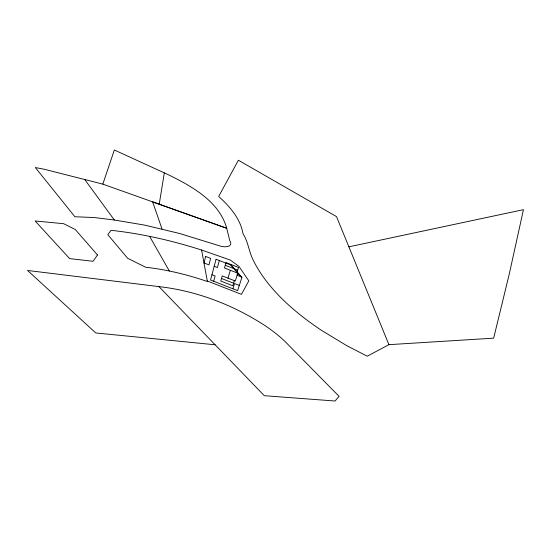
<?xml version="1.0" encoding="UTF-8"?>
<svg xmlns="http://www.w3.org/2000/svg" width="551" height="551" viewBox="0 0 551 551"><rect width="100%" height="100%" fill="white"/><g stroke="black" fill="none" stroke-linecap="round" stroke-linejoin="round"><path stroke-width="0.83" d="M102.83 184.13L114.339 149.989L168.399 174.757C191.817 186.3 219.229 201.315 226.73 228.272L102.83 184.13L44.466 169.302L35.333 167.545L74.867 216.729L94.572 217.569L114.339 220.014L144.817 225.139L179.667 233.507L221.44 246.414L224.794 246.8L227.597 246.552L229.643 245.712L230.697 244.307L230.717 242.474L229.671 240.36L226.73 228.272L159.218 204.221L164.322 172.89M213.671 281.265L215.124 275.948L211.949 274.715M219.326 260.527L217.411 267.538L214.194 266.285M227.983 278.152L230.339 270.265M234.409 280.659L232.818 285.762L220.744 281.044L222.218 275.899L235.298 281.01L237.763 273.165L224.484 267.979L226.034 262.565L238.542 267.449L236.861 272.814M232.88 288.772L234.533 283.531L239.32 285.404M237.784 273.186L237.137 275.245L240.808 276.678M388.93 344.664L367.207 356.201L347.027 345.814L321.688 330.469A233.307 106.074 16.7 0 1 279.818 296.583C269.37 285.797 259.948 273.875 253.302 260.347C248.866 251.779 248.308 241.875 243.012 233.707C240.374 218.533 229.733 206.453 218.678 196.438L238.39 160.238L336.509 216.605L388.93 344.664L493.655 338.162L509.248 274.129L523.45 209.662L348.879 246.827M215.138 344.781L95.778 332.956L27.55 270.465L158.95 286.61C196.934 290.887 233.576 305.096 265.499 325.937A98.044 35.643 22.2 0 1 286.506 342.991L339.085 396.348L335.063 401.011L264.308 395.701L158.95 286.61M201.59 250.03L207.396 281.492C187.374 274.66 166.712 269.577 145.664 267.256L127.618 258.261L107.789 234.657L110.999 230.318C141.779 233.624 172.119 240.629 201.59 250.03L230.352 260.079L238.893 266.319L248.811 280.852L241.441 294.351L207.307 281.01M159.218 204.221L152.627 201.866L162.008 228.954M225.256 265.286L237.695 270.142M221.481 278.482L233.61 283.221M230.642 264.948L241.793 277.807M84.751 179.536L114.339 220.014M149.624 236.372L169.35 271.023M205.633 256.422L204.035 262.958L208.953 264.879L210.62 258.364L205.633 256.422M216.061 259.252L210.537 280.039L237.626 290.625L241.917 277.422L231.351 265.224L216.061 259.252M97.506 254.996L93.043 261.284L69.64 258.619L35.133 220.985L63.661 223.692L75.239 229.478L97.506 254.996"/></g></svg>
